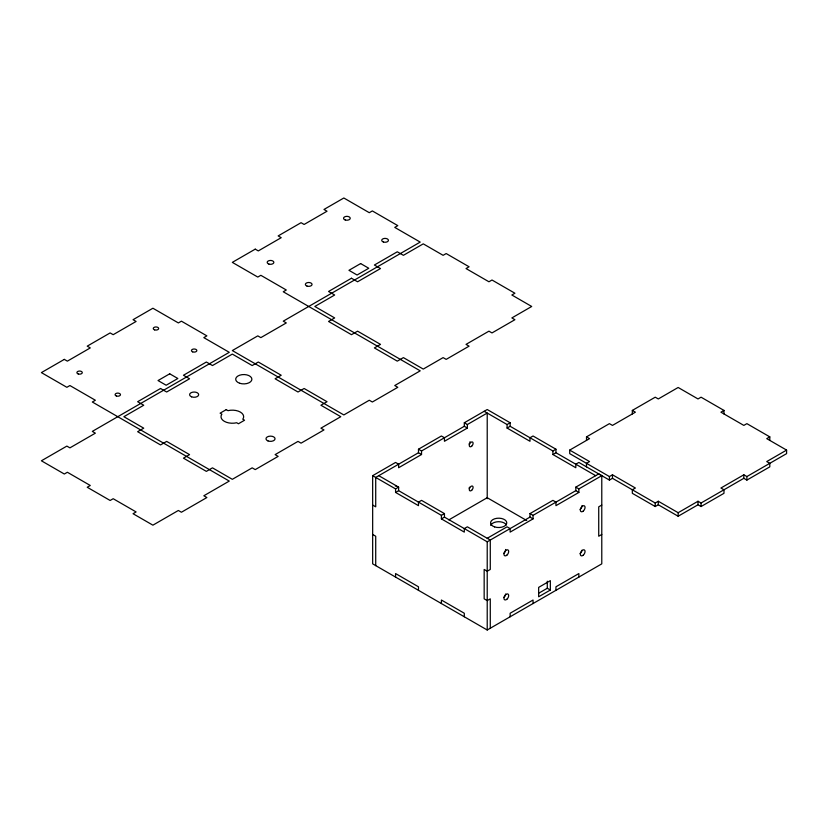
<?xml version="1.0" encoding="UTF-8"?>
<svg xmlns="http://www.w3.org/2000/svg" width="828" height="828" viewBox="0 0 828 828"><rect width="100%" height="100%" fill="white"/><g stroke="black" fill="none" stroke-linecap="round" stroke-linejoin="round"><path stroke-width="1.24" d="M529.992 517.117L529.992 513.598L533.046 515.358L533.046 518.887L529.992 517.117L487.216 541.812L487.216 630.005L372.662 563.858L372.662 475.676L395.577 462.448L398.63 464.208L398.63 467.737L421.535 454.51L421.535 450.981L418.482 449.221L418.482 452.74L421.535 454.51M487.216 498.694L487.216 413.058L467.365 424.526L464.311 422.756L464.311 426.285L467.365 428.055L467.365 424.526M487.216 630.005L601.78 563.858L601.78 475.676L598.727 473.906L575.812 487.133L575.812 490.662L578.865 492.432L578.865 488.903L601.78 475.676M418.482 449.221L441.396 435.994L444.45 437.753L444.45 441.283L467.365 428.055M464.311 422.756L487.216 409.529L510.131 422.756L510.131 426.285L552.897 450.981L555.95 449.221L555.95 452.74L595.674 475.676M418.482 452.74L375.715 477.435L375.715 506.829L372.662 505.07M421.535 450.981L464.311 426.285M372.662 475.676L395.577 488.903L398.63 487.133L398.63 490.662L418.264 502.006M484.163 411.299L507.078 424.526L510.131 422.756M395.577 488.903L395.577 492.432L398.63 490.662M507.078 424.526L507.078 428.055L510.131 426.285M418.482 502.13L421.535 500.36L444.45 513.598L444.45 517.117L441.396 518.887L441.396 515.358L418.482 502.13L418.482 505.66L395.577 492.432M441.396 515.358L444.45 513.598M552.897 450.981L552.897 454.51L555.95 452.74M586.503 440.403L586.503 436.873L609.418 423.646L612.472 425.406L635.386 412.178L632.323 410.419L632.323 413.948M632.323 410.419L655.238 397.192L658.291 398.951L678.153 387.483L698.004 398.951L701.068 397.192L723.972 410.419L723.972 413.948M448.817 519.891L487.216 497.721L526.711 520.522M586.245 463.183L569.705 453.63L569.705 450.101L589.557 438.633L586.503 436.873M586.503 466.857L586.503 463.328L589.557 461.569L569.705 450.101M487.216 538.283L507.078 526.825L510.131 528.585L510.131 532.114L533.046 518.887M529.992 513.598L552.897 500.36L555.95 502.13L555.95 505.66L578.865 492.432M533.046 515.358L575.812 490.662M586.503 463.328L609.418 476.555L612.472 474.796L635.386 488.023L632.323 489.783L632.323 493.312L655.238 506.539L658.291 504.78L678.153 516.237L698.004 504.78L701.068 506.539L723.972 493.312L723.972 489.783L720.919 488.023L743.834 474.796L746.887 476.555L769.802 463.328L769.802 466.857L746.887 480.085L743.834 478.315L701.068 503.01L698.004 501.25L678.153 512.708L658.291 501.25L655.238 503.01L612.472 478.315L609.418 480.085L578.865 462.448L575.812 464.208L575.812 467.737L552.897 454.51M723.972 410.419L720.919 412.178L743.834 425.406L746.887 423.646L769.802 436.873L769.802 440.403M601.78 505.07L598.727 506.829L598.727 536.233L601.78 534.464M769.802 436.873L766.738 438.633L786.6 450.101L786.6 453.63L770.05 463.183M538.717 593.21L547.443 588.17M786.6 450.101L766.738 461.569L769.802 463.328M550.341 590.033L538.655 596.781L538.655 587.383L550.341 580.635L550.341 590.033L547.287 588.263L547.287 581.225M555.95 449.221L533.046 435.994L529.992 437.753L529.992 441.283L507.078 428.055M575.812 487.133L578.865 488.903M378.769 475.676L398.63 487.133M444.45 517.117L487.216 541.812M441.396 518.887L464.311 532.114L464.311 528.585L467.365 526.825L490.279 540.053L490.279 569.447L487.216 571.206L484.163 569.447L484.163 598.841L487.216 600.6L490.279 598.841L490.279 628.235M372.662 534.464L375.715 536.233L375.715 565.627M746.887 476.555L746.887 480.085M743.834 474.796L743.834 478.315M701.068 503.01L701.068 506.539M698.004 501.25L698.004 504.78M678.153 512.708L678.153 516.237M658.291 501.25L658.291 504.78M655.238 503.01L655.238 506.539M612.472 474.796L612.472 478.315M609.418 476.555L609.418 480.085M578.865 577.085L578.865 573.566L555.95 586.793L555.95 590.312M533.046 603.54L533.046 600.021L510.131 613.248L510.131 616.777M464.311 616.777L464.311 613.248L441.396 600.021L441.396 603.54M418.482 590.312L418.482 586.793L395.577 573.566L395.577 577.085M490.745 525.428A8.104 4.678 0 0 1 498.259 521.712A8.104 4.678 0 0 1 506.394 524.962M469.611 487.226A2.701 1.563 -60 0 1 469 488.147M470.025 441.707A2.701 1.563 -60 0 1 469.9 442.39M469.476 443.384A2.701 1.563 -60 0 1 469 444.056M395.339 486.036A2.701 1.563 -60 0 1 396.508 486.471M505.618 594.049A3.343 1.935 -60 0 1 503.91 597.423M581.96 550.227A3.343 1.935 -60 0 1 580.066 553.508M582.001 505.608A3.343 1.935 -60 0 1 580.066 509.417M505.618 549.461A3.343 1.935 -60 0 1 503.91 553.321M64.315 359.383L41.4 372.61L66.861 387.307L69.914 385.548L95.365 400.245L92.312 402.004L229.273 481.078L203.823 495.775L206.876 497.535L181.415 512.242L178.362 510.472L152.901 525.169L133.049 513.712L136.102 511.942L113.188 498.715L110.134 500.474L87.219 487.247L90.283 485.487L67.368 472.26L64.315 474.02L41.4 460.792L66.861 446.095L69.914 447.865L95.365 433.168L92.312 431.398L229.273 352.324L203.823 337.627L206.876 335.868L181.415 321.171L178.362 322.93L152.901 308.233L133.049 319.701L136.102 321.461L113.188 334.688L110.134 332.928L87.219 346.156L90.283 347.915L67.368 361.143L64.315 359.383M255.241 249.145L232.326 262.373L257.787 277.069L260.841 275.31L286.302 290.007L283.248 291.766L420.21 370.84L394.749 385.537L397.802 387.307L372.352 402.004L369.288 400.245L343.837 414.942L232.326 350.565L257.787 335.868L260.841 337.627L286.302 322.93L283.248 321.171L420.21 242.097L394.749 227.4L397.802 225.63L372.352 210.933L369.288 212.692L343.837 197.995L323.976 209.463L327.029 211.223L304.124 224.46L301.071 222.691L278.156 235.918L281.209 237.688L258.295 250.915L255.241 249.145M169.709 373.801L158.024 380.549L166.159 385.237L177.844 378.499L169.709 373.801M360.635 263.563L348.95 270.311L357.085 275.01L368.77 268.262L360.635 263.563M160.539 388.487L137.634 401.715L143.741 405.234L123.879 416.701L143.741 428.169L137.634 431.698L160.539 444.926L166.656 441.396L189.56 454.624L183.454 458.153L206.369 471.38L212.475 467.851L232.326 479.319L252.188 467.851L255.241 469.611L278.156 456.383L275.103 454.624L298.008 441.396L301.071 443.156L323.976 429.929L320.922 428.169L340.784 416.701L320.922 405.234L327.029 401.715L304.124 388.487L298.008 392.006L275.103 378.779L281.209 375.25L258.295 362.022L252.188 365.552L232.326 354.094L212.475 365.552L206.369 362.022L183.454 375.25L189.56 378.779L166.656 392.006L160.539 388.487M351.476 278.249L328.561 291.477L334.667 295.006L314.816 306.474L334.667 317.931L328.561 321.461L351.476 334.688L357.582 331.159L380.497 344.386L374.38 347.915L397.295 361.143L403.402 357.613L423.263 369.081L443.115 357.613L446.178 359.383L469.083 346.156L466.029 344.386L488.944 331.159L491.998 332.928L514.912 319.701L511.859 317.931L531.711 306.474L511.859 295.006L514.912 293.236L491.998 280.009L488.944 281.779L466.029 268.551L469.083 266.782L446.178 253.554L443.115 255.324L423.263 243.856L403.402 255.324L397.295 251.795L374.38 265.022L380.497 268.551L357.582 281.779L351.476 278.249M226.22 409.643L220.113 413.172L221.863 414.186A11.344 6.552 0 0 0 224.316 421.328A11.344 6.552 0 0 0 236.694 422.746L238.443 423.76L244.55 420.231L242.801 419.216A11.344 6.552 0 0 0 240.348 412.075A11.344 6.552 0 0 0 227.969 410.657L226.22 409.643M494.626 526.908A8.104 4.678 0 0 0 506.777 522.851A8.104 4.678 0 0 0 494.626 518.804A8.104 4.678 0 0 0 494.626 526.908M345.214 219.958A3.343 1.935 0 0 0 350.234 218.281A3.343 1.935 0 0 0 345.214 216.605A3.343 1.935 0 0 0 345.214 219.958M268.841 264.049A3.343 1.935 0 0 0 273.861 262.373A3.343 1.935 0 0 0 268.841 260.706A3.343 1.935 0 0 0 268.841 264.049M307.033 286.095A3.343 1.935 0 0 0 312.052 284.418A3.343 1.935 0 0 0 307.033 282.752A3.343 1.935 0 0 0 307.033 286.095M383.405 242.004A3.343 1.935 0 0 0 388.425 240.327A3.343 1.935 0 0 0 383.405 238.65A3.343 1.935 0 0 0 383.405 242.004M154.608 329.865A2.701 1.563 0 0 0 158.655 328.519A2.701 1.563 0 0 0 154.608 327.163A2.701 1.563 0 0 0 154.608 329.865M192.634 351.848A2.701 1.563 0 0 0 196.836 350.668A2.701 1.563 0 0 0 192.965 349.157A2.701 1.563 0 0 0 192.634 351.848M116.427 396.001A2.701 1.563 0 0 0 120.474 394.656A2.701 1.563 0 0 0 116.427 393.31A2.701 1.563 0 0 0 116.427 396.001M78.236 373.956A2.701 1.563 0 0 0 82.282 372.61A2.701 1.563 0 0 0 78.236 371.254A2.701 1.563 0 0 0 78.236 373.956M191.599 396.829A4.533 2.619 0 0 0 198.668 394.842A4.533 2.619 0 0 0 192.158 392.296A4.533 2.619 0 0 0 191.599 396.829M267.972 440.92A4.533 2.619 0 0 0 275.041 438.933A4.533 2.619 0 0 0 268.531 436.397A4.533 2.619 0 0 0 267.972 440.92M239.737 383.271A8.104 4.678 0 0 0 251.888 379.224A8.104 4.678 0 0 0 239.737 375.177A8.104 4.678 0 0 0 239.737 383.271M471.681 490.3A2.701 1.563 -60 0 0 472.529 486.119A2.701 1.563 -60 0 0 469.341 488.955A2.701 1.563 -60 0 0 471.681 490.3M471.681 446.209A2.701 1.563 -60 0 0 472.529 442.028A2.701 1.563 -60 0 0 469.341 444.864A2.701 1.563 -60 0 0 471.681 446.209M506.922 599.213A3.343 1.935 -60 0 0 507.988 594.028A3.343 1.935 -60 0 0 504.024 597.547A3.343 1.935 -60 0 0 506.922 599.213M583.295 555.122A3.343 1.935 -60 0 0 584.361 549.937A3.343 1.935 -60 0 0 580.397 553.446A3.343 1.935 -60 0 0 583.295 555.122M583.295 511.031A3.343 1.935 -60 0 0 584.361 505.846A3.343 1.935 -60 0 0 580.397 509.355A3.343 1.935 -60 0 0 583.295 511.031M506.922 555.122A3.343 1.935 -60 0 0 507.988 549.937A3.343 1.935 -60 0 0 504.024 553.446A3.343 1.935 -60 0 0 506.922 555.122"/></g></svg>
